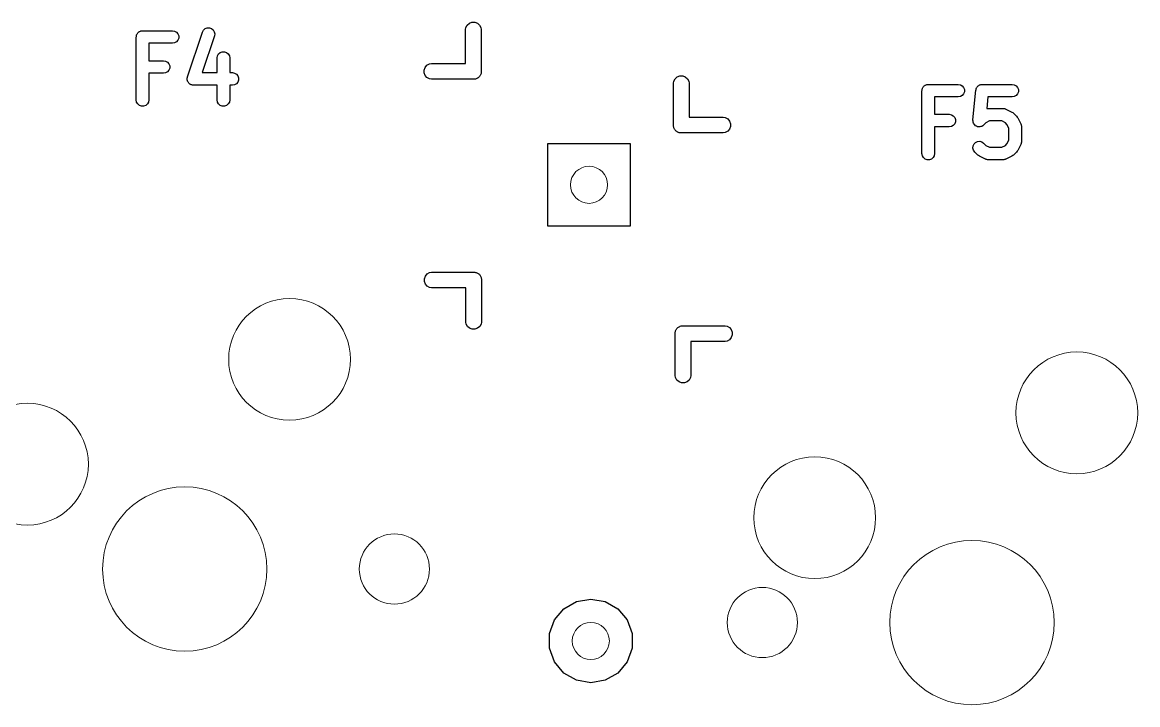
# Model space of a CAD drawing. Header units: millimetres. Extents: x 24 to 207, y 13 to 184.
# Drawn here: x 115.37 to 142.4, y 135.06 to 151.59 of the extents above; entities that cross this region are included whole.
import ezdxf

# ---------------------------------------------------------------- set-up
doc = ezdxf.new("R2010")
doc.units = ezdxf.units.MM
doc.header["$MEASUREMENT"] = 0
doc.layers.get('0').update_dxf_attribs({"lineweight": 0, "true_color": 0xf6921e})
doc.layers.add('PCB', color=7, linetype='Continuous', lineweight=0, true_color=0x38e42f)
doc.layers.add('Silk', color=142, linetype='Continuous')

# ---------------------------------------------------------------- blocks, each defined once
blk = doc.blocks.new('PCB')
at = {"color": 0}
for centre, radius in [((67.032, 28.321), 0.45), ((59.775, 24.093), 1.475), ((78.85, 22.796), 1.475), ((53.425, 21.553), 1.475), ((72.5, 20.256), 1.475), ((57.235, 19.013), 1.99), ((62.315, 19.013), 0.85), ((76.31, 17.716), 1.99), ((71.23, 17.716), 0.85), ((67.074, 17.271), 0.45)]:
    blk.add_circle(centre, radius, dxfattribs=at)

msp = doc.modelspace()

# ---------------------------------------------------------------- linework, layer by layer
at = {"layer": 'Silk', "linetype": 'Continuous'}
for p, q in [((118.167, 151.331), (118.177, 151.34)), ((118.177, 151.34), (118.186, 151.35)), ((118.186, 151.35), (118.198, 151.357)), ((118.198, 151.357), (118.208, 151.365)), ((118.208, 151.365), (118.22, 151.37)), ((118.22, 151.37), (118.232, 151.376)), ((118.232, 151.376), (118.245, 151.379)), ((118.245, 151.379), (118.258, 151.383)), ((118.258, 151.383), (118.271, 151.383)), ((118.271, 151.383), (118.284, 151.386)), ((118.284, 151.386), (119.01, 151.386)), ((119.01, 151.386), (119.062, 151.376)), ((119.062, 151.376), (119.108, 151.35)), ((119.108, 151.35), (119.142, 151.309)), ((119.373, 150.265), (119.736, 151.354)), ((119.736, 151.354), (119.761, 151.4)), ((119.761, 151.4), (119.801, 151.436)), ((119.801, 151.436), (119.85, 151.455)), ((119.85, 151.455), (119.903, 151.457)), ((119.903, 151.457), (119.953, 151.44)), ((119.953, 151.44), (119.995, 151.407)), ((119.995, 151.407), (120.022, 151.362)), ((120.022, 151.362), (120.033, 151.31)), ((126.11, 151.415), (126.118, 151.465)), ((126.11, 150.589), (126.11, 151.415)), ((126.118, 151.465), (126.152, 151.523)), ((126.152, 151.523), (126.203, 151.566)), ((126.203, 151.566), (126.266, 151.589)), ((126.266, 151.589), (126.334, 151.589)), ((126.334, 151.589), (126.397, 151.566)), ((126.397, 151.566), (126.448, 151.523)), ((126.448, 151.523), (126.482, 151.465)), ((126.482, 151.465), (126.491, 151.415)), ((126.491, 151.415), (126.491, 150.382)), ((118.132, 151.233), (118.134, 151.246)), ((118.132, 149.709), (118.132, 151.233)), ((118.134, 151.26), (118.138, 151.272)), ((118.134, 151.246), (118.134, 151.26)), ((118.138, 151.272), (118.141, 151.285)), ((118.141, 151.285), (118.147, 151.297)), ((118.147, 151.297), (118.152, 151.309)), ((118.152, 151.309), (118.161, 151.32)), ((118.161, 151.32), (118.167, 151.331)), ((119.01, 151.081), (118.436, 151.081)), ((118.436, 151.081), (118.436, 150.66)), ((119.062, 151.09), (119.01, 151.081)), ((119.108, 151.116), (119.062, 151.09)), ((119.142, 151.157), (119.108, 151.116)), ((119.142, 151.309), (119.16, 151.26)), ((119.16, 151.207), (119.142, 151.157)), ((119.16, 151.26), (119.16, 151.207)), ((120.025, 151.258), (119.729, 150.37)), ((120.033, 151.31), (120.025, 151.258)), ((120.1, 150.777), (120.127, 150.823)), ((120.127, 150.823), (120.167, 150.857)), ((120.167, 150.857), (120.217, 150.875)), ((120.217, 150.875), (120.27, 150.875)), ((120.27, 150.875), (120.32, 150.857)), ((120.32, 150.857), (120.36, 150.823)), ((120.36, 150.823), (120.387, 150.777)), ((118.436, 150.66), (118.792, 150.66)), ((118.792, 150.66), (118.844, 150.651)), ((118.844, 150.651), (118.89, 150.624)), ((118.89, 150.624), (118.924, 150.584)), ((118.924, 150.584), (118.942, 150.534)), ((118.942, 150.534), (118.942, 150.481)), ((120.091, 150.725), (120.1, 150.777)), ((120.091, 150.37), (120.091, 150.725)), ((120.387, 150.777), (120.396, 150.725)), ((120.396, 150.725), (120.396, 150.37)), ((125.132, 150.495), (125.176, 150.547)), ((125.176, 150.547), (125.234, 150.58)), ((125.234, 150.58), (125.283, 150.589)), ((125.283, 150.589), (126.11, 150.589)), ((118.792, 150.355), (118.436, 150.355)), ((118.436, 150.355), (118.436, 149.709)), ((118.844, 150.364), (118.792, 150.355)), ((118.89, 150.391), (118.844, 150.364)), ((118.924, 150.431), (118.89, 150.391)), ((118.942, 150.481), (118.924, 150.431)), ((119.371, 150.254), (119.373, 150.265)), ((119.729, 150.37), (120.091, 150.37)), ((120.396, 150.37), (120.461, 150.37)), ((120.461, 150.37), (120.513, 150.36)), ((120.513, 150.36), (120.559, 150.334)), ((120.559, 150.334), (120.593, 150.293)), ((120.593, 150.293), (120.611, 150.244)), ((125.11, 150.432), (125.132, 150.495)), ((125.11, 150.365), (125.11, 150.432)), ((125.132, 150.302), (125.11, 150.365)), ((125.176, 150.25), (125.132, 150.302)), ((126.435, 150.263), (126.424, 150.25)), ((126.448, 150.274), (126.435, 150.263)), ((126.457, 150.289), (126.448, 150.274)), ((126.468, 150.302), (126.457, 150.289)), ((126.473, 150.318), (126.468, 150.302)), ((126.482, 150.332), (126.473, 150.318)), ((126.485, 150.349), (126.482, 150.332)), ((126.49, 150.365), (126.485, 150.349)), ((126.491, 150.382), (126.49, 150.382)), ((126.49, 150.382), (126.49, 150.365)), ((131.19, 150.223), (131.241, 150.266)), ((131.241, 150.266), (131.304, 150.289)), ((131.304, 150.289), (131.371, 150.289)), ((131.371, 150.289), (131.434, 150.266)), ((131.434, 150.266), (131.486, 150.223)), ((119.365, 150.213), (119.368, 150.228)), ((119.368, 150.202), (119.365, 150.213)), ((119.368, 150.244), (119.371, 150.254)), ((119.368, 150.228), (119.368, 150.244)), ((119.368, 150.191), (119.368, 150.202)), ((119.373, 150.176), (119.368, 150.191)), ((119.376, 150.161), (119.373, 150.176)), ((119.382, 150.152), (119.376, 150.161)), ((119.386, 150.141), (119.382, 150.152)), ((119.396, 150.129), (119.386, 150.141)), ((119.404, 150.116), (119.396, 150.129)), ((119.413, 150.109), (119.404, 150.116)), ((119.42, 150.1), (119.413, 150.109)), ((119.433, 150.093), (119.42, 150.1)), ((119.445, 150.083), (119.433, 150.093)), ((119.456, 150.08), (119.445, 150.083)), ((119.466, 150.074), (119.456, 150.08)), ((119.481, 150.071), (119.466, 150.074)), ((119.495, 150.066), (119.481, 150.071)), ((119.507, 150.067), (119.495, 150.066)), ((119.518, 150.065), (119.507, 150.067)), ((120.091, 150.065), (119.518, 150.065)), ((120.091, 149.709), (120.091, 150.065)), ((120.461, 150.065), (120.396, 150.065)), ((120.396, 150.065), (120.396, 149.709)), ((120.513, 150.074), (120.461, 150.065)), ((120.559, 150.1), (120.513, 150.074)), ((120.593, 150.141), (120.559, 150.1)), ((120.611, 150.191), (120.593, 150.141)), ((120.611, 150.244), (120.611, 150.191)), ((125.234, 150.217), (125.176, 150.25)), ((125.283, 150.208), (125.234, 150.217)), ((126.317, 150.208), (125.283, 150.208)), ((126.334, 150.208), (126.317, 150.208)), ((126.317, 150.208), (126.317, 150.208)), ((126.349, 150.214), (126.334, 150.208)), ((126.366, 150.217), (126.349, 150.214)), ((126.381, 150.225), (126.366, 150.217)), ((126.397, 150.231), (126.381, 150.225)), ((126.41, 150.242), (126.397, 150.231)), ((126.424, 150.25), (126.41, 150.242)), ((131.147, 150.115), (131.156, 150.165)), ((131.147, 149.132), (131.147, 150.115)), ((131.156, 150.165), (131.19, 150.223)), ((131.486, 150.223), (131.52, 150.165)), ((131.52, 150.165), (131.528, 150.115)), ((131.528, 150.115), (131.528, 149.289)), ((137.179, 149.985), (137.185, 149.997)), ((137.185, 149.997), (137.19, 150.009)), ((137.19, 150.009), (137.198, 150.02)), ((137.198, 150.02), (137.205, 150.031)), ((137.205, 150.031), (137.215, 150.04)), ((137.215, 150.04), (137.224, 150.05)), ((137.224, 150.05), (137.235, 150.057)), ((137.235, 150.057), (137.246, 150.065)), ((137.246, 150.065), (137.258, 150.07)), ((137.258, 150.07), (137.27, 150.076)), ((137.27, 150.076), (137.283, 150.079)), ((137.283, 150.079), (137.295, 150.083)), ((137.295, 150.083), (137.309, 150.083)), ((137.309, 150.083), (137.322, 150.086)), ((137.322, 150.086), (138.047, 150.086)), ((138.047, 150.086), (138.1, 150.076)), ((138.1, 150.076), (138.145, 150.05)), ((138.145, 150.05), (138.179, 150.009)), ((138.179, 150.009), (138.198, 149.96)), ((138.485, 149.979), (138.491, 149.999)), ((138.491, 149.999), (138.494, 150.004)), ((138.494, 150.004), (138.496, 150.009)), ((138.496, 150.009), (138.509, 150.025)), ((138.509, 150.025), (138.522, 150.042)), ((138.522, 150.042), (138.526, 150.046)), ((138.526, 150.046), (138.53, 150.05)), ((138.53, 150.05), (138.548, 150.06)), ((138.548, 150.06), (138.565, 150.072)), ((138.565, 150.072), (138.571, 150.074)), ((138.571, 150.074), (138.576, 150.076)), ((138.576, 150.076), (138.596, 150.08)), ((138.596, 150.08), (138.617, 150.085)), ((138.617, 150.085), (138.622, 150.085)), ((138.622, 150.085), (138.628, 150.086)), ((138.628, 150.086), (139.354, 150.086)), ((139.354, 150.086), (139.406, 150.076)), ((139.406, 150.076), (139.452, 150.05)), ((139.452, 150.05), (139.486, 150.009)), ((139.486, 150.009), (139.504, 149.96)), ((137.169, 149.933), (137.172, 149.946)), ((137.169, 148.409), (137.169, 149.933)), ((137.172, 149.96), (137.176, 149.972)), ((137.172, 149.946), (137.172, 149.96)), ((137.176, 149.972), (137.179, 149.985)), ((138.047, 149.781), (137.474, 149.781)), ((137.474, 149.781), (137.474, 149.36)), ((138.1, 149.79), (138.047, 149.781)), ((138.145, 149.816), (138.1, 149.79)), ((138.179, 149.857), (138.145, 149.816)), ((138.198, 149.907), (138.179, 149.857)), ((138.198, 149.96), (138.198, 149.907)), ((138.404, 149.223), (138.476, 149.948)), ((138.476, 149.948), (138.478, 149.954)), ((138.478, 149.96), (138.485, 149.979)), ((138.478, 149.954), (138.478, 149.96)), ((138.766, 149.781), (138.738, 149.499)), ((139.354, 149.781), (138.766, 149.781)), ((139.406, 149.79), (139.354, 149.781)), ((139.452, 149.816), (139.406, 149.79)), ((139.486, 149.857), (139.452, 149.816)), ((139.504, 149.907), (139.486, 149.857)), ((139.504, 149.96), (139.504, 149.907)), ((118.141, 149.657), (118.132, 149.709)), ((118.167, 149.611), (118.141, 149.657)), ((118.208, 149.577), (118.167, 149.611)), ((118.258, 149.559), (118.208, 149.577)), ((118.31, 149.559), (118.258, 149.559)), ((118.36, 149.577), (118.31, 149.559)), ((118.401, 149.611), (118.36, 149.577)), ((118.427, 149.657), (118.401, 149.611)), ((118.436, 149.709), (118.427, 149.657)), ((120.1, 149.657), (120.091, 149.709)), ((120.127, 149.611), (120.1, 149.657)), ((120.167, 149.577), (120.127, 149.611)), ((120.217, 149.559), (120.167, 149.577)), ((120.27, 149.559), (120.217, 149.559)), ((120.32, 149.577), (120.27, 149.559)), ((120.36, 149.611), (120.32, 149.577)), ((120.387, 149.657), (120.36, 149.611)), ((120.396, 149.709), (120.387, 149.657)), ((138.738, 149.499), (138.739, 149.499)), ((138.739, 149.499), (138.756, 149.504)), ((138.756, 149.504), (138.765, 149.503)), ((138.765, 149.503), (138.773, 149.505)), ((138.773, 149.505), (139.136, 149.505)), ((139.136, 149.505), (139.145, 149.503)), ((139.145, 149.503), (139.153, 149.504)), ((139.153, 149.504), (139.171, 149.499)), ((139.171, 149.499), (139.188, 149.496)), ((139.188, 149.496), (139.196, 149.491)), ((139.196, 149.491), (139.204, 149.489)), ((139.204, 149.489), (139.349, 149.416)), ((131.528, 149.289), (132.354, 149.289)), ((132.354, 149.289), (132.404, 149.28)), ((132.404, 149.28), (132.462, 149.247)), ((132.462, 149.247), (132.505, 149.195)), ((132.505, 149.195), (132.528, 149.132)), ((137.474, 149.36), (137.83, 149.36)), ((137.83, 149.36), (137.882, 149.351)), ((137.882, 149.351), (137.928, 149.324)), ((137.928, 149.324), (137.962, 149.284)), ((137.962, 149.284), (137.98, 149.234)), ((137.98, 149.181), (137.962, 149.131)), ((137.98, 149.234), (137.98, 149.181)), ((138.404, 149.222), (138.404, 149.223)), ((138.404, 149.221), (138.404, 149.222)), ((138.406, 149.195), (138.404, 149.221)), ((138.408, 149.17), (138.406, 149.195)), ((138.809, 149.2), (138.718, 149.155)), ((139.1, 149.2), (138.809, 149.2)), ((139.191, 149.155), (139.1, 149.2)), ((139.349, 149.416), (139.369, 149.402)), ((139.369, 149.402), (139.389, 149.388)), ((139.389, 149.388), (139.462, 149.315)), ((139.462, 149.315), (139.476, 149.295)), ((139.476, 149.295), (139.49, 149.276)), ((139.49, 149.276), (139.563, 149.13)), ((131.147, 149.065), (131.147, 149.132)), ((131.153, 149.049), (131.147, 149.065)), ((131.156, 149.032), (131.153, 149.049)), ((131.164, 149.018), (131.156, 149.032)), ((131.17, 149.002), (131.164, 149.018)), ((131.181, 148.989), (131.17, 149.002)), ((131.19, 148.974), (131.181, 148.989)), ((131.203, 148.963), (131.19, 148.974)), ((131.213, 148.95), (131.203, 148.963)), ((131.228, 148.942), (131.213, 148.95)), ((131.241, 148.931), (131.228, 148.942)), ((131.257, 148.925), (131.241, 148.931)), ((131.272, 148.917), (131.257, 148.925)), ((131.288, 148.914), (131.272, 148.917)), ((131.304, 148.908), (131.288, 148.914)), ((131.321, 148.908), (131.304, 148.908)), ((132.354, 148.908), (131.321, 148.908)), ((131.321, 148.908), (131.321, 148.908)), ((132.404, 148.917), (132.354, 148.908)), ((132.462, 148.95), (132.404, 148.917)), ((132.505, 149.002), (132.462, 148.95)), ((132.528, 149.065), (132.505, 149.002)), ((132.528, 149.132), (132.528, 149.065)), ((137.83, 149.055), (137.474, 149.055)), ((137.474, 149.055), (137.474, 148.409)), ((137.882, 149.064), (137.83, 149.055)), ((137.928, 149.091), (137.882, 149.064)), ((137.962, 149.131), (137.928, 149.091)), ((138.408, 149.169), (138.408, 149.17)), ((138.408, 149.168), (138.408, 149.169)), ((138.419, 149.145), (138.408, 149.168)), ((138.43, 149.122), (138.419, 149.145)), ((138.43, 149.121), (138.43, 149.122)), ((138.431, 149.12), (138.43, 149.121)), ((138.449, 149.102), (138.431, 149.12)), ((138.467, 149.084), (138.449, 149.102)), ((138.467, 149.083), (138.467, 149.084)), ((138.468, 149.083), (138.467, 149.083)), ((138.491, 149.072), (138.468, 149.083)), ((138.514, 149.061), (138.491, 149.072)), ((138.515, 149.061), (138.514, 149.061)), ((138.516, 149.06), (138.515, 149.061)), ((138.541, 149.058), (138.516, 149.06)), ((138.567, 149.055), (138.541, 149.058)), ((138.568, 149.056), (138.567, 149.055)), ((138.569, 149.056), (138.568, 149.056)), ((138.593, 149.062), (138.569, 149.056)), ((138.618, 149.069), (138.593, 149.062)), ((138.619, 149.069), (138.618, 149.069)), ((138.62, 149.069), (138.619, 149.069)), ((138.641, 149.084), (138.62, 149.069)), ((138.662, 149.098), (138.641, 149.084)), ((138.663, 149.1), (138.662, 149.099)), ((138.662, 149.099), (138.662, 149.098)), ((138.718, 149.155), (138.663, 149.1)), ((139.229, 149.117), (139.191, 149.155)), ((139.274, 149.026), (139.229, 149.117)), ((139.274, 148.735), (139.274, 149.026)), ((139.563, 149.13), (139.565, 149.122)), ((139.565, 149.122), (139.57, 149.114)), ((139.57, 149.114), (139.573, 149.097)), ((139.573, 149.097), (139.578, 149.08)), ((139.578, 149.08), (139.577, 149.071)), ((139.577, 149.071), (139.579, 149.062)), ((139.579, 149.062), (139.579, 148.699)), ((128.102, 146.654), (128.102, 148.654)), ((128.102, 148.654), (130.102, 148.654)), ((130.102, 148.654), (130.102, 146.654)), ((138.408, 148.594), (138.431, 148.642)), ((138.431, 148.642), (138.468, 148.679)), ((138.468, 148.679), (138.516, 148.702)), ((138.516, 148.702), (138.569, 148.706)), ((138.569, 148.706), (138.62, 148.692)), ((138.62, 148.692), (138.663, 148.662)), ((138.663, 148.662), (138.718, 148.607)), ((139.191, 148.607), (139.229, 148.645)), ((139.229, 148.645), (139.274, 148.735)), ((139.565, 148.64), (139.563, 148.631)), ((139.57, 148.647), (139.565, 148.64)), ((139.573, 148.665), (139.57, 148.647)), ((139.578, 148.682), (139.573, 148.665)), ((139.579, 148.699), (139.577, 148.691)), ((139.577, 148.691), (139.578, 148.682)), ((137.179, 148.357), (137.169, 148.409)), ((137.474, 148.409), (137.465, 148.357)), ((138.404, 148.541), (138.408, 148.594)), ((138.417, 148.49), (138.404, 148.541)), ((138.448, 148.447), (138.417, 148.49)), ((138.52, 148.374), (138.448, 148.447)), ((138.54, 148.36), (138.52, 148.374)), ((138.718, 148.607), (138.809, 148.562)), ((138.809, 148.562), (139.1, 148.562)), ((139.1, 148.562), (139.191, 148.607)), ((139.389, 148.374), (139.369, 148.36)), ((139.462, 148.447), (139.389, 148.374)), ((139.476, 148.467), (139.462, 148.447)), ((139.49, 148.486), (139.476, 148.467)), ((139.563, 148.631), (139.49, 148.486)), ((137.205, 148.311), (137.179, 148.357)), ((137.246, 148.277), (137.205, 148.311)), ((137.295, 148.259), (137.246, 148.277)), ((137.348, 148.259), (137.295, 148.259)), ((137.398, 148.277), (137.348, 148.259)), ((137.438, 148.311), (137.398, 148.277)), ((137.465, 148.357), (137.438, 148.311)), ((138.56, 148.345), (138.54, 148.36)), ((138.705, 148.273), (138.56, 148.345)), ((138.713, 148.27), (138.705, 148.273)), ((138.721, 148.266), (138.713, 148.27)), ((138.739, 148.263), (138.721, 148.266)), ((138.756, 148.258), (138.739, 148.263)), ((138.765, 148.258), (138.756, 148.258)), ((138.773, 148.257), (138.765, 148.258)), ((139.136, 148.257), (138.773, 148.257)), ((139.145, 148.258), (139.136, 148.257)), ((139.153, 148.258), (139.145, 148.258)), ((139.171, 148.263), (139.153, 148.258)), ((139.188, 148.266), (139.171, 148.263)), ((139.196, 148.27), (139.188, 148.266)), ((139.204, 148.273), (139.196, 148.27)), ((139.349, 148.345), (139.204, 148.273)), ((139.369, 148.36), (139.349, 148.345)), ((130.102, 146.654), (128.102, 146.654)), ((125.114, 145.378), (125.137, 145.442)), ((125.137, 145.442), (125.18, 145.493)), ((125.18, 145.493), (125.238, 145.527)), ((125.238, 145.527), (125.288, 145.535)), ((125.288, 145.535), (126.321, 145.535)), ((126.321, 145.535), (126.338, 145.535)), ((126.321, 145.535), (126.321, 145.535)), ((126.338, 145.535), (126.354, 145.53)), ((126.354, 145.53), (126.371, 145.527)), ((126.371, 145.527), (126.385, 145.518)), ((126.385, 145.518), (126.401, 145.512)), ((126.401, 145.512), (126.414, 145.501)), ((126.414, 145.501), (126.429, 145.493)), ((126.429, 145.493), (126.44, 145.48)), ((126.44, 145.48), (126.453, 145.469)), ((126.453, 145.469), (126.461, 145.455)), ((126.461, 145.455), (126.472, 145.442)), ((126.472, 145.442), (126.478, 145.426)), ((126.478, 145.426), (126.486, 145.411)), ((126.486, 145.411), (126.489, 145.394)), ((126.489, 145.394), (126.495, 145.378)), ((125.114, 145.311), (125.114, 145.378)), ((125.137, 145.248), (125.114, 145.311)), ((125.18, 145.197), (125.137, 145.248)), ((125.238, 145.163), (125.18, 145.197)), ((125.288, 145.154), (125.238, 145.163)), ((126.114, 145.154), (125.288, 145.154)), ((126.114, 144.328), (126.114, 145.154)), ((126.495, 145.378), (126.495, 145.361)), ((126.495, 145.361), (126.495, 145.361)), ((126.495, 145.361), (126.495, 144.328)), ((126.123, 144.279), (126.114, 144.328)), ((126.495, 144.328), (126.486, 144.279)), ((126.156, 144.22), (126.123, 144.279)), ((126.208, 144.177), (126.156, 144.22)), ((126.271, 144.154), (126.208, 144.177)), ((126.338, 144.154), (126.271, 144.154)), ((126.401, 144.177), (126.338, 144.154)), ((126.453, 144.22), (126.401, 144.177)), ((126.486, 144.279), (126.453, 144.22)), ((131.19, 143.032), (131.189, 144.065)), ((131.189, 144.065), (131.19, 144.065)), ((131.19, 144.082), (131.195, 144.098)), ((131.19, 144.065), (131.19, 144.082)), ((131.195, 144.098), (131.198, 144.115)), ((131.198, 144.115), (131.207, 144.13)), ((131.207, 144.13), (131.212, 144.145)), ((131.212, 144.145), (131.223, 144.158)), ((131.223, 144.158), (131.232, 144.173)), ((131.232, 144.173), (131.245, 144.184)), ((131.245, 144.184), (131.256, 144.197)), ((131.256, 144.197), (131.27, 144.205)), ((131.27, 144.205), (131.283, 144.216)), ((131.283, 144.216), (131.299, 144.222)), ((131.299, 144.222), (131.314, 144.231)), ((131.314, 144.231), (131.331, 144.233)), ((131.331, 144.233), (131.346, 144.239)), ((131.346, 144.239), (131.363, 144.239)), ((131.363, 144.239), (131.363, 144.239)), ((131.363, 144.239), (132.397, 144.239)), ((132.397, 144.239), (132.446, 144.231)), ((132.446, 144.231), (132.504, 144.197)), ((132.504, 144.197), (132.548, 144.145)), ((132.548, 144.145), (132.57, 144.082)), ((132.57, 144.082), (132.57, 144.015)), ((132.397, 143.858), (131.57, 143.858)), ((131.57, 143.858), (131.57, 143.032)), ((132.446, 143.867), (132.397, 143.858)), ((132.504, 143.901), (132.446, 143.867)), ((132.548, 143.952), (132.504, 143.901)), ((132.57, 144.015), (132.548, 143.952)), ((131.198, 142.983), (131.19, 143.032)), ((131.232, 142.924), (131.198, 142.983)), ((131.562, 142.983), (131.528, 142.924)), ((131.57, 143.032), (131.562, 142.983)), ((131.283, 142.881), (131.232, 142.924)), ((131.346, 142.858), (131.283, 142.881)), ((131.414, 142.858), (131.346, 142.858)), ((131.477, 142.881), (131.414, 142.858)), ((131.528, 142.924), (131.477, 142.881)), ((128.491, 137.382), (128.797, 137.558)), ((128.797, 137.558), (129.144, 137.619)), ((129.144, 137.619), (129.491, 137.558)), ((129.491, 137.558), (129.797, 137.382)), ((128.265, 137.111), (128.491, 137.382)), ((129.797, 137.382), (130.023, 137.111)), ((128.144, 136.78), (128.265, 137.111)), ((130.023, 137.111), (130.144, 136.78)), ((128.144, 136.427), (128.144, 136.78)), ((130.144, 136.78), (130.144, 136.427)), ((128.265, 136.096), (128.144, 136.427)), ((130.144, 136.427), (130.023, 136.096)), ((128.491, 135.826), (128.265, 136.096)), ((130.023, 136.096), (129.797, 135.826)), ((128.797, 135.65), (128.491, 135.826)), ((129.797, 135.826), (129.491, 135.65)), ((129.144, 135.588), (128.797, 135.65)), ((129.491, 135.65), (129.144, 135.588))]:
    msp.add_line(p, q, dxfattribs=at)

# ---------------------------------------------------------------- block references
at = {"layer": 'PCB'}
msp.add_blockref('PCB', (62.071, 119.332), dxfattribs=at)

doc.saveas('drawing.dxf')
